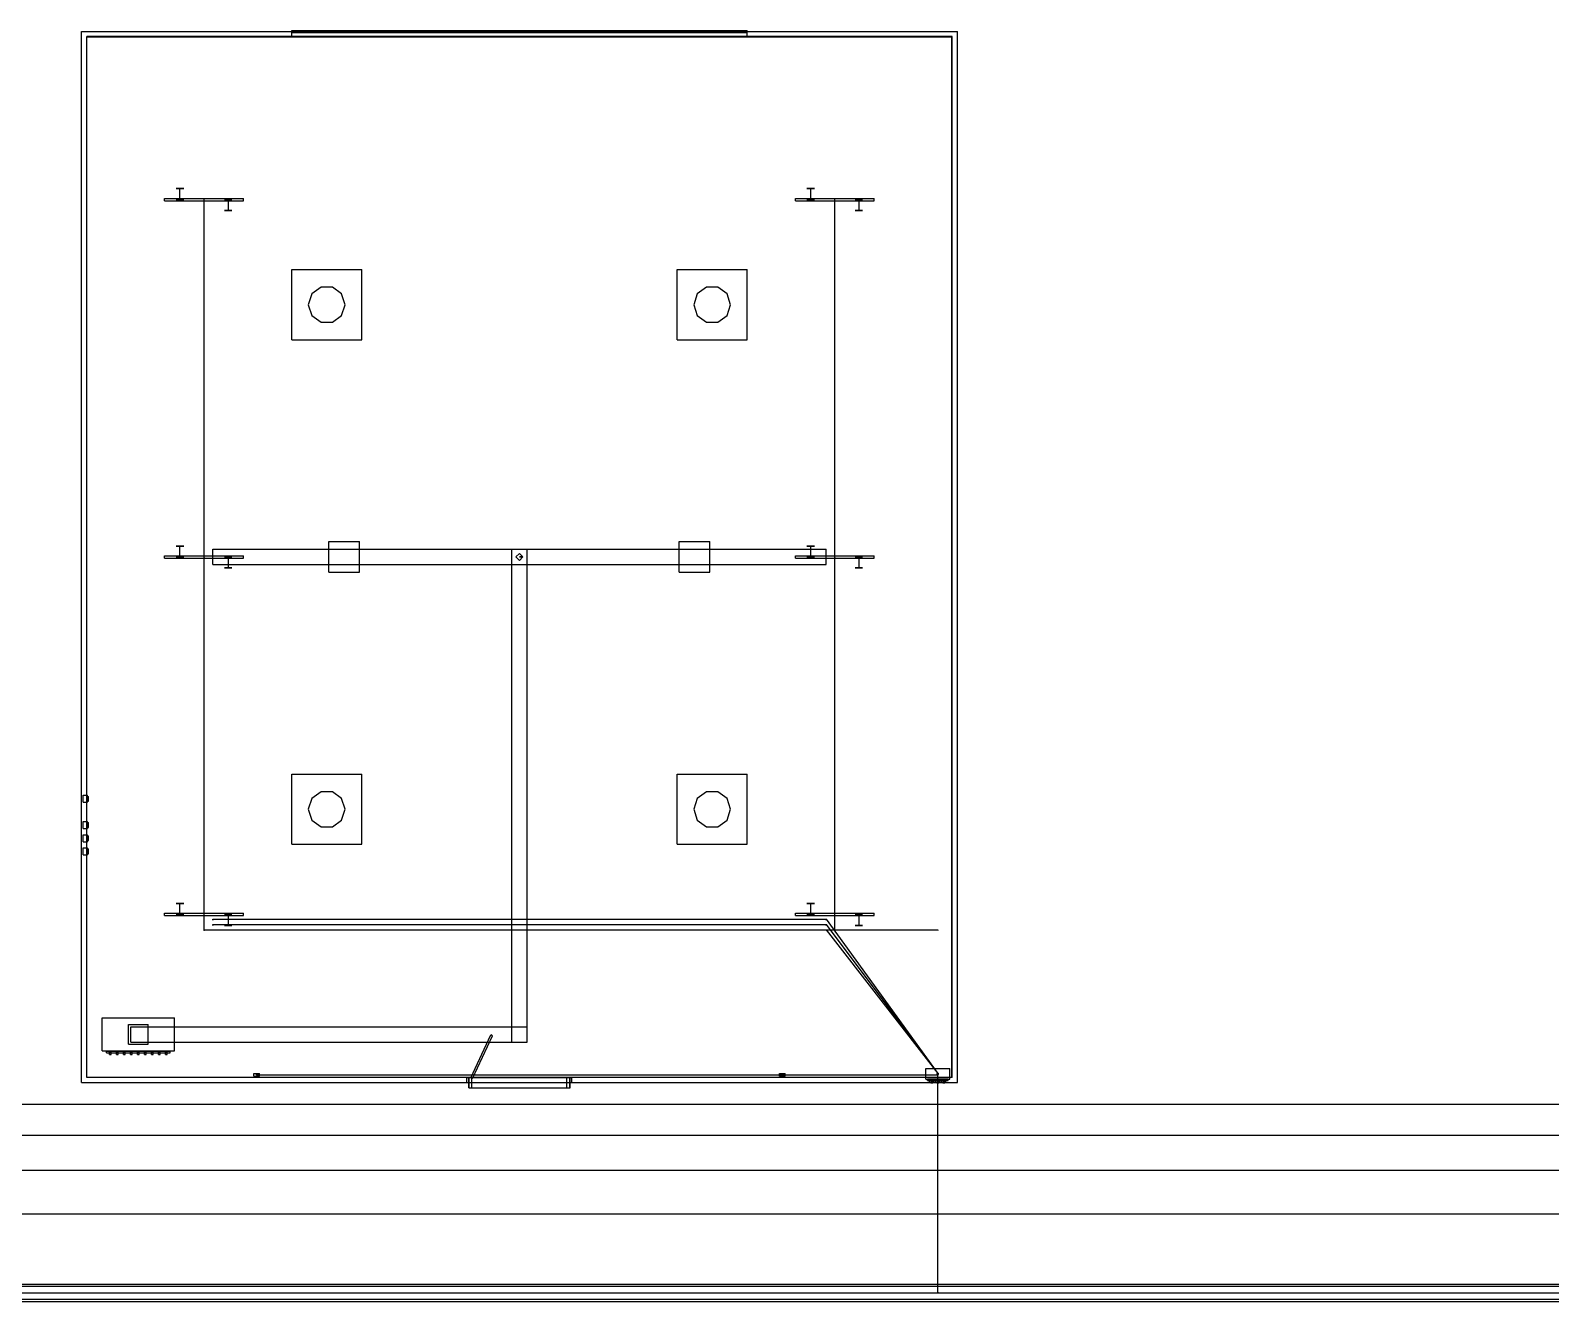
# Model space of a CAD drawing. Header units: millimetres. Extents: x -58250 to 58250, y 219795 to 249022.
# Drawn here: x -11165 to 23542, y 220000 to 249022 of the extents above; entities that cross this region are included whole.
import ezdxf

# ---------------------------------------------------------------- set-up
doc = ezdxf.new("R2010")
doc.units = ezdxf.units.MM

msp = doc.modelspace()

# ---------------------------------------------------------------- linework, layer by layer
at = {"layer": 'electrical'}
for p, q in [((-7192.21, 245160), (-7207.79, 245160)), ((-7207.79, 245160), (-7200, 245160)), ((-7200, 245160), (-7192.21, 245160)), ((-7200, 228480), (-7200, 245160)), ((7207.79, 245160), (7192.21, 245160)), ((7192.21, 245160), (7200, 245160)), ((7200, 245160), (7207.79, 245160)), ((7200, 228480), (7200, 245160)), ((-7000, 228708.74), (-7000, 228731.26)), ((-7000, 228731.26), (-7000, 228720)), ((7010.53, 228727.63), (6994.74, 228716.19)), ((6994.74, 228716.19), (7010.53, 228727.63)), ((7000, 228708.74), (7000, 228731.26)), ((7000, 228731.26), (7000, 228720)), ((9560.53, 225207.63), (7010.53, 228727.63)), ((-7192.21, 228480), (-7207.79, 228480)), ((-7207.79, 228480), (-7200, 228480)), ((-7200, 228472.21), (-7200, 228487.79)), ((-7200, 228487.79), (-7200, 228480)), ((-7200, 228480), (-7200, 228472.21)), ((9550, 228480), (-7200, 228480)), ((-7200, 228480), (-7192.21, 228480)), ((-7000, 228720), (-7000, 228708.74)), ((7000, 228720), (-7000, 228720)), ((-7000, 228588.74), (-7000, 228611.26)), ((-7000, 228611.26), (-7000, 228600)), ((-7000, 228600), (-7000, 228588.74)), ((7000, 228600), (-7000, 228600)), ((-7000, 228468.74), (-7000, 228491.26)), ((-7000, 228491.26), (-7000, 228480)), ((-7000, 228480), (-7000, 228468.74)), ((7000, 228480), (-7000, 228480)), ((6994.74, 228716.19), (6994.74, 228716.19)), ((7010.4, 228607.8), (6994.8, 228596.1)), ((6994.8, 228596.1), (7010.4, 228607.8)), ((6994.8, 228596.1), (6994.8, 228596.1)), ((7010.26, 228487.98), (6994.87, 228476.01)), ((6994.87, 228476.01), (7010.26, 228487.98)), ((6994.87, 228476.01), (6994.87, 228476.01)), ((7000, 228720), (7000, 228708.74)), ((7000, 228720), (7014.04, 228720)), ((7014.04, 228720), (7000, 228720)), ((7000, 228588.74), (7000, 228611.26)), ((7000, 228611.26), (7000, 228600)), ((7000, 228600), (7000, 228588.74)), ((7000, 228600), (7014.04, 228600)), ((7014.04, 228600), (7000, 228600)), ((7000, 228468.74), (7000, 228491.26)), ((7000, 228491.26), (7000, 228480)), ((7000, 228480), (7000, 228468.74)), ((7000, 228480), (7014.04, 228480)), ((7014.04, 228480), (7000, 228480)), ((9560.26, 225207.98), (7010.26, 228487.98)), ((9560.4, 225207.8), (7010.4, 228607.8)), ((7207.79, 228480), (7192.21, 228480)), ((7192.21, 228480), (7200, 228480)), ((7200, 228480), (7207.79, 228480)), ((9550, 228472.21), (9550, 228487.79)), ((9550, 228487.79), (9550, 228480)), ((9550, 228480), (9550, 228472.21)), ((9275, 225075), (9275, 225325)), ((9275, 225325), (9825, 225325)), ((9825, 225075), (9825, 225325)), ((-6065, 225150), (-6065, 225210)), ((-6065, 225210), (-5935, 225210)), ((-6065, 225150), (-5935, 225150)), ((-5991, 225180), (-6004.5, 225187.79)), ((-6004.5, 225187.79), (-6004.5, 225172.21)), ((-6004.5, 225172.21), (-5991, 225180)), ((-6000, 225172.21), (-6000, 225187.79)), ((-6000, 225187.79), (-6000, 225180)), ((-6000, 225180), (9550, 225180)), ((-6000, 225180), (-6000, 225172.21)), ((-6000, 225180), (-5990.28, 225180)), ((-5990.28, 225180), (-6000, 225180)), ((-5935, 225150), (-5935, 225210)), ((5935, 225150), (5935, 225210)), ((5935, 225210), (6065, 225210)), ((5935, 225150), (6065, 225150)), ((6009, 225180), (5995.5, 225187.79)), ((5995.5, 225187.79), (5995.5, 225172.21)), ((5995.5, 225172.21), (6009, 225180)), ((6000, 225172.21), (6000, 225187.79)), ((6000, 225187.79), (6000, 225180)), ((6000, 225180), (9550, 225180)), ((6000, 225180), (6000, 225172.21)), ((6000, 225180), (6009.72, 225180)), ((6009.72, 225180), (6000, 225180)), ((6065, 225150), (6065, 225210)), ((9275, 225075), (9825, 225075)), ((9315, 225047.5), (9315, 225082.5)), ((9315, 225082.5), (9785, 225082.5)), ((9315, 225047.5), (9785, 225047.5)), ((9362.5, 225010), (9362.5, 225050)), ((9362.5, 225050), (9462.5, 225050)), ((9362.5, 225010), (9462.5, 225010)), ((9435.88, 225020), (9389.12, 225020)), ((9389.12, 225020), (9412.5, 225020)), ((9435.88, 224995), (9389.12, 224995)), ((9389.12, 224995), (9412.5, 224995)), ((9412.5, 225020), (9412.5, 224995)), ((9412.5, 225020), (9435.88, 225020)), ((9412.5, 224995), (9435.88, 224995)), ((9462.5, 225010), (9462.5, 225050)), ((9500, 225010), (9500, 225050)), ((9500, 225050), (9600, 225050)), ((9500, 225010), (9600, 225010)), ((9573.38, 225020), (9526.62, 225020)), ((9526.62, 225020), (9550, 225020)), ((9573.38, 224995), (9526.62, 224995)), ((9526.62, 224995), (9550, 224995)), ((9532, 225200), (9559, 225215.59)), ((9559, 225184.41), (9532, 225200)), ((9565.59, 225200), (9534.41, 225200)), ((9534.41, 225200), (9550, 225200)), ((9563, 225200), (9543.5, 225211.26)), ((9543.5, 225211.26), (9543.5, 225188.74)), ((9563, 225200), (9543.5, 225211.26)), ((9543.5, 225211.26), (9543.5, 225188.74)), ((9563, 225200), (9543.5, 225211.26)), ((9543.5, 225211.26), (9543.5, 225188.74)), ((9543.5, 225188.74), (9563, 225200)), ((9543.5, 225188.74), (9563, 225200)), ((9543.5, 225188.74), (9563, 225200)), ((9560.53, 225207.63), (9544.74, 225196.19)), ((9544.74, 225196.19), (9560.53, 225207.63)), ((9544.74, 225196.19), (9544.74, 225196.19)), ((9560.4, 225207.8), (9544.8, 225196.1)), ((9544.8, 225196.1), (9560.4, 225207.8)), ((9544.8, 225196.1), (9544.8, 225196.1)), ((9560.26, 225207.98), (9544.87, 225196.01)), ((9544.87, 225196.01), (9560.26, 225207.98)), ((9544.87, 225196.01), (9544.87, 225196.01)), ((9550, 225200), (9565.59, 225200)), ((9550, 220200), (9550, 225200)), ((9550, 225200), (9569.44, 225200)), ((9569.44, 225200), (9550, 225200)), ((9550, 225200), (9564.04, 225200)), ((9564.04, 225200), (9550, 225200)), ((9550, 225200), (9564.04, 225200)), ((9564.04, 225200), (9550, 225200)), ((9550, 225200), (9564.04, 225200)), ((9564.04, 225200), (9550, 225200)), ((9550, 225172.21), (9550, 225187.79)), ((9550, 225187.79), (9550, 225180)), ((9550, 225172.21), (9550, 225187.79)), ((9550, 225187.79), (9550, 225180)), ((9550, 225180), (9550, 225172.21)), ((9550, 225180), (9550, 225172.21)), ((9550, 225020), (9550, 224995)), ((9550, 225020), (9573.38, 225020)), ((9550, 224995), (9573.38, 224995)), ((9559, 225215.59), (9559, 225184.41)), ((9600, 225010), (9600, 225050)), ((9637.5, 225010), (9637.5, 225050)), ((9637.5, 225050), (9737.5, 225050)), ((9637.5, 225010), (9737.5, 225010)), ((9710.88, 225020), (9664.12, 225020)), ((9664.12, 225020), (9687.5, 225020)), ((9710.88, 224995), (9664.12, 224995)), ((9664.12, 224995), (9687.5, 224995)), ((9687.5, 225020), (9687.5, 224995)), ((9687.5, 225020), (9710.88, 225020)), ((9687.5, 224995), (9710.88, 224995)), ((9737.5, 225010), (9737.5, 225050)), ((9785, 225047.5), (9785, 225082.5)), ((-53000, 220400), (53000, 220400)), ((-53000, 220350), (53000, 220350)), ((-53000, 220200), (53000, 220200)), ((53000, 220050), (-53000, 220050)), ((9565.59, 220200), (9534.41, 220200)), ((9534.41, 220200), (9550, 220200)), ((9550, 220200), (9565.59, 220200)), ((-53000, 220000), (53000, 220000))]:
    msp.add_line(p, q, dxfattribs=at)
at = {"layer": 'hvac'}
for p, q in [((-7000, 236825), (-7000, 237175)), ((-7000, 237175), (7000, 237175)), ((-4350, 236650), (-4350, 237350)), ((-4350, 237350), (-3650, 237350)), ((-3650, 236650), (-3650, 237350)), ((-175, 225925), (-175, 237175)), ((-175, 237175), (175, 237175)), ((175, 225925), (175, 237175)), ((3650, 236650), (3650, 237350)), ((3650, 237350), (4350, 237350)), ((4350, 236650), (4350, 237350)), ((7000, 236825), (7000, 237175)), ((-7000, 236825), (7000, 236825)), ((-4350, 236650), (-3650, 236650)), ((3650, 236650), (4350, 236650)), ((-9525, 225725), (-9525, 226475)), ((-9525, 226475), (-7875, 226475)), ((-8925, 225875), (-8925, 226325)), ((-8925, 226325), (-8475, 226325)), ((-8475, 225875), (-8475, 226325)), ((-7875, 225725), (-7875, 226475)), ((-8875, 225925), (-8875, 226275)), ((-8875, 226275), (175, 226275)), ((175, 225925), (175, 226275)), ((-9525, 225725), (-7875, 225725)), ((-9425, 225680), (-9425, 225720)), ((-9425, 225720), (-7975, 225720)), ((-9425, 225680), (-7975, 225680)), ((-9360, 225640), (-9360, 225700)), ((-9360, 225700), (-9320, 225700)), ((-9360, 225640), (-9320, 225640)), ((-9320, 225640), (-9320, 225700)), ((-9200, 225640), (-9200, 225700)), ((-9200, 225700), (-9160, 225700)), ((-9200, 225640), (-9160, 225640)), ((-9160, 225640), (-9160, 225700)), ((-9040, 225640), (-9040, 225700)), ((-9040, 225700), (-9000, 225700)), ((-9040, 225640), (-9000, 225640)), ((-9000, 225640), (-9000, 225700)), ((-8925, 225875), (-8475, 225875)), ((-8880, 225640), (-8880, 225700)), ((-8880, 225700), (-8840, 225700)), ((-8880, 225640), (-8840, 225640)), ((-8875, 225925), (175, 225925)), ((-8840, 225640), (-8840, 225700)), ((-8720, 225640), (-8720, 225700)), ((-8720, 225700), (-8680, 225700)), ((-8720, 225640), (-8680, 225640)), ((-8680, 225640), (-8680, 225700)), ((-8560, 225640), (-8560, 225700)), ((-8560, 225700), (-8520, 225700)), ((-8560, 225640), (-8520, 225640)), ((-8520, 225640), (-8520, 225700)), ((-8400, 225640), (-8400, 225700)), ((-8400, 225700), (-8360, 225700)), ((-8400, 225640), (-8360, 225640)), ((-8360, 225640), (-8360, 225700)), ((-8240, 225640), (-8240, 225700)), ((-8240, 225700), (-8200, 225700)), ((-8240, 225640), (-8200, 225640)), ((-8200, 225640), (-8200, 225700)), ((-8080, 225640), (-8080, 225700)), ((-8080, 225700), (-8040, 225700)), ((-8080, 225640), (-8040, 225640)), ((-8040, 225640), (-8040, 225700)), ((-7975, 225680), (-7975, 225720)), ((-175, 225925), (175, 225925))]:
    msp.add_line(p, q, dxfattribs=at)
at = {"layer": 'interiors'}
for p, q in [((-10000, 225000), (-10000, 249000)), ((-10000, 249000), (10000, 249000)), ((9880, 248880), (-9880, 248880)), ((-9880, 225120), (-9880, 248880)), ((-9875, 225125), (-9875, 248875)), ((-9875, 248875), (9875, 248875)), ((-5200, 248977.5), (-5200, 249022.5)), ((-5200, 249022.5), (5200, 249022.5)), ((-5200, 249000), (5200, 249000)), ((-5200, 248880), (-5200, 249000)), ((-5200, 248977.5), (5200, 248977.5)), ((-5200, 248880), (5200, 248880)), ((5200, 248977.5), (5200, 249022.5)), ((5200, 248880), (5200, 249000)), ((9875, 225125), (9875, 248875)), ((9880, 225120), (9880, 248880)), ((10000, 225000), (10000, 249000)), ((-5200, 241960), (-5200, 243560)), ((-5200, 243560), (-3600, 243560)), ((-3600, 241960), (-3600, 243560)), ((3600, 241960), (3600, 243560)), ((3600, 243560), (5200, 243560)), ((5200, 241960), (5200, 243560)), ((-4739.79, 243006.87), (-4820, 242760)), ((-4529.79, 243159.44), (-4739.79, 243006.87)), ((-4270.21, 243159.44), (-4529.79, 243159.44)), ((-4060.21, 243006.87), (-4270.21, 243159.44)), ((-3980, 242760), (-4060.21, 243006.87)), ((4060.21, 243006.87), (3980, 242760)), ((4270.21, 243159.44), (4060.21, 243006.87)), ((4529.79, 243159.44), (4270.21, 243159.44)), ((4739.79, 243006.87), (4529.79, 243159.44)), ((4820, 242760), (4739.79, 243006.87)), ((-4820, 242760), (-4739.79, 242513.13)), ((-4060.21, 242513.13), (-3980, 242760)), ((3980, 242760), (4060.21, 242513.13)), ((4739.79, 242513.13), (4820, 242760)), ((-4739.79, 242513.13), (-4529.79, 242360.56)), ((-4529.79, 242360.56), (-4270.21, 242360.56)), ((-4270.21, 242360.56), (-4060.21, 242513.13)), ((4060.21, 242513.13), (4270.21, 242360.56)), ((4270.21, 242360.56), (4529.79, 242360.56)), ((4529.79, 242360.56), (4739.79, 242513.13)), ((-5200, 241960), (-3600, 241960)), ((3600, 241960), (5200, 241960)), ((-5200, 230440), (-5200, 232040)), ((-5200, 232040), (-3600, 232040)), ((-3600, 230440), (-3600, 232040)), ((3600, 230440), (3600, 232040)), ((3600, 232040), (5200, 232040)), ((5200, 230440), (5200, 232040)), ((-4529.79, 231639.44), (-4739.79, 231486.87)), ((-4270.21, 231639.44), (-4529.79, 231639.44)), ((-4060.21, 231486.87), (-4270.21, 231639.44)), ((4270.21, 231639.44), (4060.21, 231486.87)), ((4529.79, 231639.44), (4270.21, 231639.44)), ((4739.79, 231486.87), (4529.79, 231639.44)), ((-4739.79, 231486.87), (-4820, 231240)), ((-4820, 231240), (-4739.79, 230993.13)), ((-3980, 231240), (-4060.21, 231486.87)), ((-4060.21, 230993.13), (-3980, 231240)), ((4060.21, 231486.87), (3980, 231240)), ((3980, 231240), (4060.21, 230993.13)), ((4820, 231240), (4739.79, 231486.87)), ((4739.79, 230993.13), (4820, 231240)), ((-4739.79, 230993.13), (-4529.79, 230840.56)), ((-4529.79, 230840.56), (-4270.21, 230840.56)), ((-4270.21, 230840.56), (-4060.21, 230993.13)), ((4060.21, 230993.13), (4270.21, 230840.56)), ((4270.21, 230840.56), (4529.79, 230840.56)), ((4529.79, 230840.56), (4739.79, 230993.13)), ((-5200, 230440), (-3600, 230440)), ((3600, 230440), (5200, 230440)), ((-1110.39, 225109.51), (-653.96, 226088.32)), ((-1069.61, 225090.49), (-613.18, 226069.3)), ((-613.18, 226069.3), (-653.96, 226088.32)), ((-10000, 225000), (-1200, 225000)), ((-10000, 225000), (10000, 225000)), ((9880, 225120), (-9880, 225120)), ((-1200, 225120), (-9880, 225120)), ((-9875, 225125), (9875, 225125)), ((-1200, 225000), (-1200, 225120)), ((-1200, 225120), (1200, 225120)), ((-1200, 225000), (1200, 225000)), ((-1155, 224880), (-1155, 225120)), ((-1155, 225120), (-1085, 225120)), ((-1150, 224880), (-1150, 225120)), ((-1150, 225120), (1150, 225120)), ((-1069.61, 225090.49), (-1110.39, 225109.51)), ((-1085, 224880), (-1085, 225120)), ((1085, 224880), (1085, 225120)), ((1085, 225120), (1155, 225120)), ((1150, 224880), (1150, 225120)), ((1155, 224880), (1155, 225120)), ((1200, 225000), (1200, 225120)), ((9880, 225120), (1200, 225120)), ((1200, 225000), (10000, 225000)), ((-1155, 224880), (-1085, 224880)), ((-1150, 224880), (1150, 224880)), ((1085, 224880), (1155, 224880))]:
    msp.add_line(p, q, dxfattribs=at)
at = {"layer": 'lighting'}
for p, q in [((-7802.9, 245410), (-7835.6, 245410)), ((-7835.6, 245410), (-7750, 245410)), ((-7697.1, 245410), (-7802.9, 245410)), ((-7750, 245410), (-7664.4, 245410)), ((-7750, 245160), (-7750, 245410)), ((-7664.4, 245410), (-7697.1, 245410)), ((6597.1, 245410), (6564.4, 245410)), ((6564.4, 245410), (6650, 245410)), ((6702.9, 245410), (6597.1, 245410)), ((6650, 245410), (6735.6, 245410)), ((6650, 245160), (6650, 245410)), ((6735.6, 245410), (6702.9, 245410)), ((-8100, 245132.5), (-8100, 245187.5)), ((-8100, 245187.5), (-6300, 245187.5)), ((-8100, 245132.5), (-6300, 245132.5)), ((-7802.9, 245160), (-7835.6, 245160)), ((-7835.6, 245160), (-7750, 245160)), ((-7697.1, 245160), (-7802.9, 245160)), ((-7750, 245160), (-7664.4, 245160)), ((-7664.4, 245160), (-7697.1, 245160)), ((-7191, 245160), (-7204.5, 245167.79)), ((-7204.5, 245167.79), (-7204.5, 245152.21)), ((-7204.5, 245152.21), (-7191, 245160)), ((-6702.9, 245160), (-6735.6, 245160)), ((-6735.6, 245160), (-6650, 245160)), ((-6597.1, 245160), (-6702.9, 245160)), ((-6650, 245160), (-6650, 244910)), ((-6650, 245160), (-6564.4, 245160)), ((-6564.4, 245160), (-6597.1, 245160)), ((-6300, 245132.5), (-6300, 245187.5)), ((6300, 245132.5), (6300, 245187.5)), ((6300, 245187.5), (8100, 245187.5)), ((6300, 245132.5), (8100, 245132.5)), ((6597.1, 245160), (6564.4, 245160)), ((6564.4, 245160), (6650, 245160)), ((6702.9, 245160), (6597.1, 245160)), ((6650, 245160), (6735.6, 245160)), ((6735.6, 245160), (6702.9, 245160)), ((7209, 245160), (7195.5, 245167.79)), ((7195.5, 245167.79), (7195.5, 245152.21)), ((7195.5, 245152.21), (7209, 245160)), ((7697.1, 245160), (7664.4, 245160)), ((7664.4, 245160), (7750, 245160)), ((7802.9, 245160), (7697.1, 245160)), ((7750, 245160), (7750, 244910)), ((7750, 245160), (7835.6, 245160)), ((7835.6, 245160), (7802.9, 245160)), ((8100, 245132.5), (8100, 245187.5)), ((-6702.9, 244910), (-6735.6, 244910)), ((-6735.6, 244910), (-6650, 244910)), ((-6597.1, 244910), (-6702.9, 244910)), ((-6650, 244910), (-6564.4, 244910)), ((-6564.4, 244910), (-6597.1, 244910)), ((7697.1, 244910), (7664.4, 244910)), ((7664.4, 244910), (7750, 244910)), ((7802.9, 244910), (7697.1, 244910)), ((7750, 244910), (7835.6, 244910)), ((7835.6, 244910), (7802.9, 244910)), ((-7802.9, 237250), (-7835.6, 237250)), ((-7835.6, 237250), (-7750, 237250)), ((-7697.1, 237250), (-7802.9, 237250)), ((-7750, 237250), (-7664.4, 237250)), ((-7750, 237000), (-7750, 237250)), ((-7664.4, 237250), (-7697.1, 237250)), ((6597.1, 237250), (6564.4, 237250)), ((6564.4, 237250), (6650, 237250)), ((6702.9, 237250), (6597.1, 237250)), ((6650, 237250), (6735.6, 237250)), ((6650, 237000), (6650, 237250)), ((6735.6, 237250), (6702.9, 237250)), ((-8100, 236972.5), (-8100, 237027.5)), ((-8100, 237027.5), (-6300, 237027.5)), ((-8100, 236972.5), (-6300, 236972.5)), ((-7802.9, 237000), (-7835.6, 237000)), ((-7835.6, 237000), (-7750, 237000)), ((-7697.1, 237000), (-7802.9, 237000)), ((-7750, 237000), (-7664.4, 237000)), ((-7664.4, 237000), (-7697.1, 237000)), ((-7191, 237000), (-7204.5, 237007.79)), ((-7204.5, 237007.79), (-7204.5, 236992.21)), ((-7204.5, 236992.21), (-7191, 237000)), ((-6702.9, 237000), (-6735.6, 237000)), ((-6735.6, 237000), (-6650, 237000)), ((-6702.9, 236750), (-6735.6, 236750)), ((-6735.6, 236750), (-6650, 236750)), ((-6597.1, 237000), (-6702.9, 237000)), ((-6597.1, 236750), (-6702.9, 236750)), ((-6650, 237000), (-6650, 236750)), ((-6650, 237000), (-6564.4, 237000)), ((-6650, 236750), (-6564.4, 236750)), ((-6564.4, 237000), (-6597.1, 237000)), ((-6564.4, 236750), (-6597.1, 236750)), ((-6300, 236972.5), (-6300, 237027.5)), ((6300, 236972.5), (6300, 237027.5)), ((6300, 237027.5), (8100, 237027.5)), ((6300, 236972.5), (8100, 236972.5)), ((6597.1, 237000), (6564.4, 237000)), ((6564.4, 237000), (6650, 237000)), ((6702.9, 237000), (6597.1, 237000)), ((6650, 237000), (6735.6, 237000)), ((6735.6, 237000), (6702.9, 237000)), ((7209, 237000), (7195.5, 237007.79)), ((7195.5, 237007.79), (7195.5, 236992.21)), ((7195.5, 236992.21), (7209, 237000)), ((7697.1, 237000), (7664.4, 237000)), ((7664.4, 237000), (7750, 237000)), ((7697.1, 236750), (7664.4, 236750)), ((7664.4, 236750), (7750, 236750)), ((7802.9, 237000), (7697.1, 237000)), ((7802.9, 236750), (7697.1, 236750)), ((7750, 237000), (7750, 236750)), ((7750, 237000), (7835.6, 237000)), ((7750, 236750), (7835.6, 236750)), ((7835.6, 237000), (7802.9, 237000)), ((7835.6, 236750), (7802.9, 236750)), ((8100, 236972.5), (8100, 237027.5)), ((-7802.9, 229090), (-7835.6, 229090)), ((-7835.6, 229090), (-7750, 229090)), ((-7697.1, 229090), (-7802.9, 229090)), ((-7750, 229090), (-7664.4, 229090)), ((-7750, 228840), (-7750, 229090)), ((-7664.4, 229090), (-7697.1, 229090)), ((6597.1, 229090), (6564.4, 229090)), ((6564.4, 229090), (6650, 229090)), ((6702.9, 229090), (6597.1, 229090)), ((6650, 229090), (6735.6, 229090)), ((6650, 228840), (6650, 229090)), ((6735.6, 229090), (6702.9, 229090)), ((-8100, 228812.5), (-8100, 228867.5)), ((-8100, 228867.5), (-6300, 228867.5)), ((-8100, 228812.5), (-6300, 228812.5)), ((-7802.9, 228840), (-7835.6, 228840)), ((-7835.6, 228840), (-7750, 228840)), ((-7697.1, 228840), (-7802.9, 228840)), ((-7750, 228840), (-7664.4, 228840)), ((-7664.4, 228840), (-7697.1, 228840)), ((-7191, 228840), (-7204.5, 228847.79)), ((-7204.5, 228847.79), (-7204.5, 228832.21)), ((-7204.5, 228832.21), (-7191, 228840)), ((-6702.9, 228840), (-6735.6, 228840)), ((-6735.6, 228840), (-6650, 228840)), ((-6597.1, 228840), (-6702.9, 228840)), ((-6650, 228840), (-6650, 228590)), ((-6650, 228840), (-6564.4, 228840)), ((-6564.4, 228840), (-6597.1, 228840)), ((-6300, 228812.5), (-6300, 228867.5)), ((6300, 228812.5), (6300, 228867.5)), ((6300, 228867.5), (8100, 228867.5)), ((6300, 228812.5), (8100, 228812.5)), ((6597.1, 228840), (6564.4, 228840)), ((6564.4, 228840), (6650, 228840)), ((6702.9, 228840), (6597.1, 228840)), ((6650, 228840), (6735.6, 228840)), ((6735.6, 228840), (6702.9, 228840)), ((7209, 228840), (7195.5, 228847.79)), ((7195.5, 228847.79), (7195.5, 228832.21)), ((7195.5, 228832.21), (7209, 228840)), ((7697.1, 228840), (7664.4, 228840)), ((7664.4, 228840), (7750, 228840)), ((7802.9, 228840), (7697.1, 228840)), ((7750, 228840), (7750, 228590)), ((7750, 228840), (7835.6, 228840)), ((7835.6, 228840), (7802.9, 228840)), ((8100, 228812.5), (8100, 228867.5)), ((-6702.9, 228590), (-6735.6, 228590)), ((-6735.6, 228590), (-6650, 228590)), ((-6597.1, 228590), (-6702.9, 228590)), ((-6650, 228590), (-6564.4, 228590)), ((-6564.4, 228590), (-6597.1, 228590)), ((7697.1, 228590), (7664.4, 228590)), ((7664.4, 228590), (7750, 228590)), ((7802.9, 228590), (7697.1, 228590)), ((7750, 228590), (7835.6, 228590)), ((7835.6, 228590), (7802.9, 228590))]:
    msp.add_line(p, q, dxfattribs=at)
at = {"layer": 'sensors'}
for p, q in [((0, 237080), (-80, 237000)), ((80, 237000), (0, 237080)), ((-80, 237000), (0, 236920)), ((0, 236920), (80, 237000)), ((0, 237000), (65, 237000)), ((65, 237000), (0, 237000)), ((-9960, 231400), (-9960, 231560)), ((-9960, 231560), (-9860, 231560)), ((-9860, 231400), (-9860, 231560)), ((-9855, 231425), (-9855, 231535)), ((-9855, 231535), (-9835, 231535)), ((-9835, 231425), (-9835, 231535)), ((-9960, 231400), (-9860, 231400)), ((-9855, 231425), (-9835, 231425)), ((-9960, 230800), (-9960, 230960)), ((-9960, 230960), (-9860, 230960)), ((-9860, 230800), (-9860, 230960)), ((-9855, 230825), (-9855, 230935)), ((-9855, 230935), (-9835, 230935)), ((-9855, 230825), (-9835, 230825)), ((-9835, 230825), (-9835, 230935)), ((-9960, 230800), (-9860, 230800)), ((-9960, 230500), (-9960, 230660)), ((-9960, 230660), (-9860, 230660)), ((-9960, 230500), (-9860, 230500)), ((-9860, 230500), (-9860, 230660)), ((-9855, 230525), (-9855, 230635)), ((-9855, 230635), (-9835, 230635)), ((-9855, 230525), (-9835, 230525)), ((-9835, 230525), (-9835, 230635)), ((-9960, 230200), (-9960, 230360)), ((-9960, 230360), (-9860, 230360)), ((-9960, 230200), (-9860, 230200)), ((-9860, 230200), (-9860, 230360)), ((-9855, 230225), (-9855, 230335)), ((-9855, 230335), (-9835, 230335)), ((-9855, 230225), (-9835, 230225)), ((-9835, 230225), (-9835, 230335))]:
    msp.add_line(p, q, dxfattribs=at)
at = {"layer": 'water'}
for p, q in [((57200, 224500), (-52000, 224500)), ((-50000, 223800), (53000, 223800)), ((-50000, 223000), (53000, 223000)), ((-50000, 222000), (53000, 222000))]:
    msp.add_line(p, q, dxfattribs=at)

doc.saveas('drawing.dxf')
